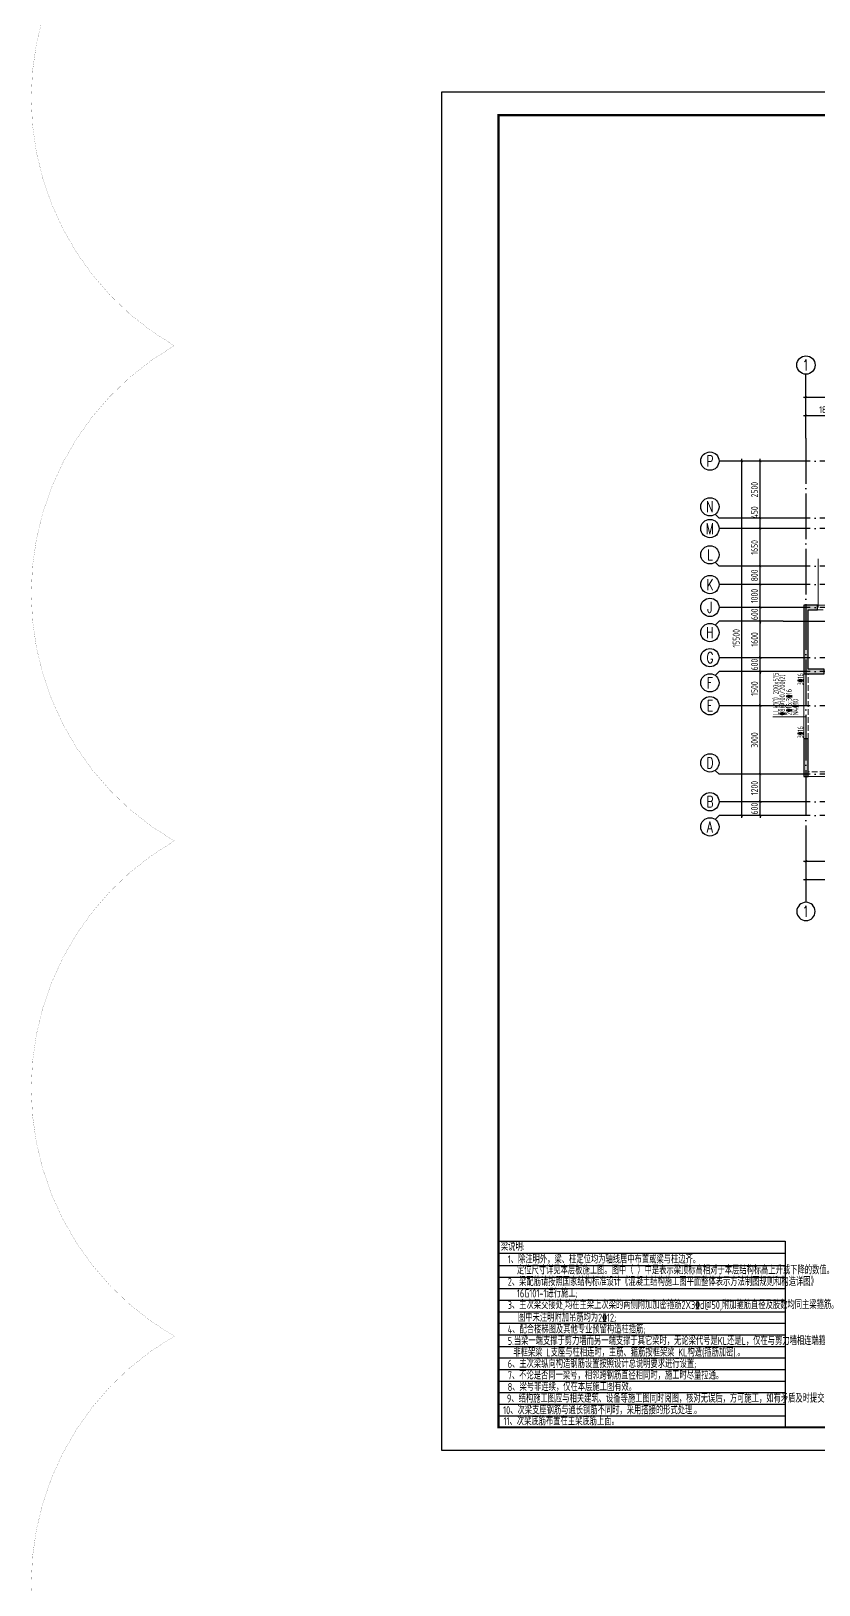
# Model space of a CAD drawing. Extents: x -668857 to 154266, y -275694 to 291306.
# Drawn here: x -143481 to -109033, y 91847 to 159815 of the extents above; entities that cross this region are included whole.
import ezdxf
from ezdxf.enums import TextEntityAlignment as Align

# ---------------------------------------------------------------- set-up
doc = ezdxf.new("R2010")
doc.units = 0
doc.header["$LTSCALE"] = 1000
doc.linetypes.add('DASH', pattern=[0.35, 0.25, -0.1])
doc.linetypes.add('DOTE', pattern=[2.42, 2, -0.2, 0.02, -0.2])
doc.layers.get('0').update_dxf_attribs({"linetype": 'CONTINUOUS'})
doc.layers.get('DEFPOINTS').update_dxf_attribs({"linetype": 'CONTINUOUS'})
for name, color, linetype in [('-TK', 7, 'CONTINUOUS'), ('A-AXIS', 1, 'CONTINUOUS'), ('A-DOTE', 10, 'DOTE'), ('AXIS_NUM', 7, 'CONTINUOUS'), ('S-L主梁线', 4, 'DASH'), ('S-L梁编号', 6, 'CONTINUOUS'), ('S-L梁配筋', 7, 'CONTINUOUS'), ('S-Q墙填充', 252, 'CONTINUOUS'), ('S-Q墙实线', 6, 'CONTINUOUS'), ('S-Y一般标注', 3, 'CONTINUOUS'), ('S-文字', 7, 'CONTINUOUS'), ('S-表格线', 54, 'CONTINUOUS')]:
    doc.layers.add(name, color=color, linetype=linetype)
doc.layers.add('审图修改', color=2, linetype='CONTINUOUS', plot=False)
doc.styles.add('TSSD_Axis', font='complex.shx', dxfattribs={"width": 0.7, "bigfont": 'hztxt.shx'})
doc.styles.add('TSSD_DIMENSION', font='Tssdeng.shx', dxfattribs={"width": 0.7, "bigfont": 'tssdchn.shx'})
doc.styles.add('TSSD_REIN', font='tssdeng.shx', dxfattribs={"width": 0.7, "height": 300, "bigfont": 'tssdchn.shx'})
doc.dimstyles.new('TSSD_100_100', dxfattribs={"dimtxt": 300, "dimasz": 100, "dimexe": 100, "dimexo": 250, "dimgap": 100, "dimtad": 1, "dimdec": 0, "dimzin": 0, "dimdsep": 46, "dimtxsty": 'TSSD_DIMENSION', "dimblk": 'ARCHTICK', "dimcen": 0, "dimdle": 100, "dimclrt": 7, "dimadec": 0, "dimazin": 0, "dimtfac": 1, "dimtdec": 0, "dimtix": 1, "dimtmove": 2, "dimatfit": 3, "dimldrblk": 'ARCHTICK', "dimfxl": 0, "dimtolj": 1, "dimtzin": 0, "dimarcsym": 0})

# ---------------------------------------------------------------- blocks, each defined once
blk = doc.blocks.new('A1')
blk.add_lwpolyline([(0, 59400), (0, 0), (84100, 0), (84100, 59400)], close=True)
at = {"const_width": 100}
blk.add_lwpolyline([(2500, 58400), (2500, 1000), (83100, 1000), (83100, 58400)], close=True, dxfattribs=at)
blk = doc.blocks.new('ts_axno')
at = {"color": 0, "linetype": 'ByBlock', "lineweight": -2}
blk.add_circle((0, 0), 0.5, dxfattribs=at)
at = {"color": 0, "linetype": 'ByBlock', "lineweight": -2, "style": 'TSSD_Axis', "width": 0.7}
blk.add_attdef('A', text='', height=0.6, dxfattribs=at).set_placement((0, 0), align=Align.MIDDLE_CENTER)
blk = doc.blocks.new('_ArchTick')
at = {"color": 0, "linetype": 'ByBlock', "const_width": 0.15}
blk.add_lwpolyline([(-0.5, -0.5), (0.5, 0.5)], dxfattribs=at)
blk = doc.blocks.new('*D77')
at = {"layer": 'DEFPOINTS', "color": 0}
for p in [(6400, 22100), (4600, 21100), (6400, 21100)]:
    blk.add_point(p, dxfattribs=at)
at = {"layer": 'S-Y一般标注', "color": 0, "lineweight": -2}
for p, q in [((4500, 22100), (6500, 22100)), ((4600, 21350), (4600, 22200)), ((6400, 21350), (6400, 22200))]:
    blk.add_line(p, q, dxfattribs=at)
at = {"layer": 'S-Y一般标注', "color": 0, "lineweight": -2, "xscale": 100, "yscale": 100, "zscale": 100, "rotation": 180}
blk.add_blockref('_ArchTick', (4600, 22100), dxfattribs=at)
at = {"layer": 'S-Y一般标注', "color": 0, "lineweight": -2, "xscale": 100, "yscale": 100, "zscale": 100}
blk.add_blockref('_ArchTick', (6400, 22100), dxfattribs=at)
at = {"layer": 'S-Y一般标注', "color": 7, "insert": (5500, 22350), "char_height": 300, "attachment_point": 5, "style": 'TSSD_DIMENSION'}
blk.add_mtext('\\A1;1800', dxfattribs=at)
blk = doc.blocks.new('*D99')
at = {"layer": 'DEFPOINTS', "color": 0}
for p in [(54600, 22900), (4600, 21100), (54600, 21100)]:
    blk.add_point(p, dxfattribs=at)
at = {"layer": 'S-Y一般标注', "color": 0, "lineweight": -2}
for p, q in [((4500, 22900), (54700, 22900)), ((4600, 21350), (4600, 23000)), ((54600, 21350), (54600, 23000))]:
    blk.add_line(p, q, dxfattribs=at)
at = {"layer": 'S-Y一般标注', "color": 0, "lineweight": -2, "xscale": 100, "yscale": 100, "zscale": 100, "rotation": 180}
blk.add_blockref('_ArchTick', (4600, 22900), dxfattribs=at)
at = {"layer": 'S-Y一般标注', "color": 0, "lineweight": -2, "xscale": 100, "yscale": 100, "zscale": 100}
blk.add_blockref('_ArchTick', (54600, 22900), dxfattribs=at)
at = {"layer": 'S-Y一般标注', "color": 7, "insert": (29600, 23150), "char_height": 300, "attachment_point": 5, "style": 'TSSD_DIMENSION'}
blk.add_mtext('\\A1;50000', dxfattribs=at)
blk = doc.blocks.new('*D100')
at = {"layer": 'DEFPOINTS', "color": 0}
for p in [(2600, 5200), (3600, 5200), (3600, 4600)]:
    blk.add_point(p, dxfattribs=at)
at = {"layer": 'S-Y一般标注', "color": 0, "lineweight": -2}
for p, q in [((3350, 5200), (2500, 5200)), ((2600, 5200), (2600, 5300)), ((2600, 4600), (2600, 5200)), ((3350, 4600), (2500, 4600)), ((2600, 4600), (2600, 4500))]:
    blk.add_line(p, q, dxfattribs=at)
at = {"layer": 'S-Y一般标注', "color": 0, "lineweight": -2, "xscale": 100, "yscale": 100, "zscale": 100}
for p, rotation in [((2600, 5200), 270), ((2600, 4600), 90)]:
    blk.add_blockref('_ArchTick', p, dxfattribs=dict(at, rotation=rotation))
at = {"layer": 'S-Y一般标注', "color": 7, "insert": (2350, 4900), "char_height": 300, "attachment_point": 5, "rotation": 90, "style": 'TSSD_DIMENSION'}
blk.add_mtext('\\A1;600', dxfattribs=at)
blk = doc.blocks.new('*D101')
at = {"layer": 'DEFPOINTS', "color": 0}
for p in [(2600, 10900), (3600, 10900), (3600, 9400)]:
    blk.add_point(p, dxfattribs=at)
at = {"layer": 'S-Y一般标注', "color": 0, "lineweight": -2}
for p, q in [((3350, 10900), (2500, 10900)), ((2600, 9300), (2600, 11000)), ((3350, 9400), (2500, 9400))]:
    blk.add_line(p, q, dxfattribs=at)
at = {"layer": 'S-Y一般标注', "color": 0, "lineweight": -2, "xscale": 100, "yscale": 100, "zscale": 100}
for p, rotation in [((2600, 10900), 90), ((2600, 9400), 270)]:
    blk.add_blockref('_ArchTick', p, dxfattribs=dict(at, rotation=rotation))
at = {"layer": 'S-Y一般标注', "color": 7, "insert": (2350, 10150), "char_height": 300, "attachment_point": 5, "rotation": 90, "style": 'TSSD_DIMENSION'}
blk.add_mtext('\\A1;1500', dxfattribs=at)
blk = doc.blocks.new('*D102')
at = {"layer": 'DEFPOINTS', "color": 0}
for p in [(2600, 11500), (3600, 11500), (3600, 10900)]:
    blk.add_point(p, dxfattribs=at)
at = {"layer": 'S-Y一般标注', "color": 0, "lineweight": -2}
for p, q in [((2600, 11500), (2600, 11600)), ((3350, 11500), (2500, 11500)), ((3350, 10900), (2500, 10900)), ((2600, 10900), (2600, 11500)), ((2600, 10900), (2600, 10800))]:
    blk.add_line(p, q, dxfattribs=at)
at = {"layer": 'S-Y一般标注', "color": 0, "lineweight": -2, "xscale": 100, "yscale": 100, "zscale": 100}
for p, rotation in [((2600, 11500), 270), ((2600, 10900), 90)]:
    blk.add_blockref('_ArchTick', p, dxfattribs=dict(at, rotation=rotation))
at = {"layer": 'S-Y一般标注', "color": 7, "insert": (2350, 11200), "char_height": 300, "attachment_point": 5, "rotation": 90, "style": 'TSSD_DIMENSION'}
blk.add_mtext('\\A1;600', dxfattribs=at)
blk = doc.blocks.new('*D103')
at = {"layer": 'DEFPOINTS', "color": 0}
for p in [(2600, 13100), (3600, 13100), (3600, 11500)]:
    blk.add_point(p, dxfattribs=at)
at = {"layer": 'S-Y一般标注', "color": 0, "lineweight": -2}
for p, q in [((3350, 13100), (2500, 13100)), ((2600, 11400), (2600, 13200)), ((3350, 11500), (2500, 11500))]:
    blk.add_line(p, q, dxfattribs=at)
at = {"layer": 'S-Y一般标注', "color": 0, "lineweight": -2, "xscale": 100, "yscale": 100, "zscale": 100}
for p, rotation in [((2600, 13100), 90), ((2600, 11500), 270)]:
    blk.add_blockref('_ArchTick', p, dxfattribs=dict(at, rotation=rotation))
at = {"layer": 'S-Y一般标注', "color": 7, "insert": (2350, 12300), "char_height": 300, "attachment_point": 5, "rotation": 90, "style": 'TSSD_DIMENSION'}
blk.add_mtext('\\A1;1600', dxfattribs=at)
blk = doc.blocks.new('*D104')
at = {"layer": 'DEFPOINTS', "color": 0}
for p in [(2600, 13700), (3600, 13700), (3600, 13100)]:
    blk.add_point(p, dxfattribs=at)
at = {"layer": 'S-Y一般标注', "color": 0, "lineweight": -2}
for p, q in [((3350, 13700), (2500, 13700)), ((2600, 13700), (2600, 13800)), ((2600, 13100), (2600, 13700)), ((3350, 13100), (2500, 13100)), ((2600, 13100), (2600, 13000))]:
    blk.add_line(p, q, dxfattribs=at)
at = {"layer": 'S-Y一般标注', "color": 0, "lineweight": -2, "xscale": 100, "yscale": 100, "zscale": 100}
for p, rotation in [((2600, 13700), 270), ((2600, 13100), 90)]:
    blk.add_blockref('_ArchTick', p, dxfattribs=dict(at, rotation=rotation))
at = {"layer": 'S-Y一般标注', "color": 7, "insert": (2350, 13400), "char_height": 300, "attachment_point": 5, "rotation": 90, "style": 'TSSD_DIMENSION'}
blk.add_mtext('\\A1;600', dxfattribs=at)
blk = doc.blocks.new('*D105')
at = {"layer": 'DEFPOINTS', "color": 0}
for p in [(2600, 14700), (3600, 14700), (3600, 13700)]:
    blk.add_point(p, dxfattribs=at)
at = {"layer": 'S-Y一般标注', "color": 0, "lineweight": -2}
for p, q in [((3350, 14700), (2500, 14700)), ((2600, 13600), (2600, 14800)), ((3350, 13700), (2500, 13700))]:
    blk.add_line(p, q, dxfattribs=at)
at = {"layer": 'S-Y一般标注', "color": 0, "lineweight": -2, "xscale": 100, "yscale": 100, "zscale": 100}
for p, rotation in [((2600, 14700), 90), ((2600, 13700), 270)]:
    blk.add_blockref('_ArchTick', p, dxfattribs=dict(at, rotation=rotation))
at = {"layer": 'S-Y一般标注', "color": 7, "insert": (2350, 14200), "char_height": 300, "attachment_point": 5, "rotation": 90, "style": 'TSSD_DIMENSION'}
blk.add_mtext('\\A1;1000', dxfattribs=at)
blk = doc.blocks.new('*D106')
at = {"layer": 'DEFPOINTS', "color": 0}
for p in [(1800, 20100), (3600, 20100), (3600, 4600)]:
    blk.add_point(p, dxfattribs=at)
at = {"layer": 'S-Y一般标注', "color": 0, "lineweight": -2}
for p, q in [((3350, 20100), (1700, 20100)), ((1800, 4500), (1800, 20200)), ((3350, 4600), (1700, 4600))]:
    blk.add_line(p, q, dxfattribs=at)
at = {"layer": 'S-Y一般标注', "color": 0, "lineweight": -2, "xscale": 100, "yscale": 100, "zscale": 100}
for p, rotation in [((1800, 20100), 90), ((1800, 4600), 270)]:
    blk.add_blockref('_ArchTick', p, dxfattribs=dict(at, rotation=rotation))
at = {"layer": 'S-Y一般标注', "color": 7, "insert": (1550, 12350), "char_height": 300, "attachment_point": 5, "rotation": 90, "style": 'TSSD_DIMENSION'}
blk.add_mtext('\\A1;15500', dxfattribs=at)
blk = doc.blocks.new('*D107')
at = {"layer": 'DEFPOINTS', "color": 0}
for p in [(2600, 15500), (3600, 15500), (3600, 14700)]:
    blk.add_point(p, dxfattribs=at)
at = {"layer": 'S-Y一般标注', "color": 0, "lineweight": -2}
for p, q in [((3350, 15500), (2500, 15500)), ((2600, 14600), (2600, 15600)), ((3350, 14700), (2500, 14700))]:
    blk.add_line(p, q, dxfattribs=at)
at = {"layer": 'S-Y一般标注', "color": 0, "lineweight": -2, "xscale": 100, "yscale": 100, "zscale": 100}
for p, rotation in [((2600, 15500), 90), ((2600, 14700), 270)]:
    blk.add_blockref('_ArchTick', p, dxfattribs=dict(at, rotation=rotation))
at = {"layer": 'S-Y一般标注', "color": 7, "insert": (2350, 15100), "char_height": 300, "attachment_point": 5, "rotation": 90, "style": 'TSSD_DIMENSION'}
blk.add_mtext('\\A1;800', dxfattribs=at)
blk = doc.blocks.new('*D108')
at = {"layer": 'DEFPOINTS', "color": 0}
for p in [(2600, 17600), (3600, 17600), (3600, 17150)]:
    blk.add_point(p, dxfattribs=at)
at = {"layer": 'S-Y一般标注', "color": 0, "lineweight": -2}
for p, q in [((2600, 17050), (2600, 17700)), ((3350, 17600), (2500, 17600)), ((3350, 17150), (2500, 17150))]:
    blk.add_line(p, q, dxfattribs=at)
at = {"layer": 'S-Y一般标注', "color": 0, "lineweight": -2, "xscale": 100, "yscale": 100, "zscale": 100}
for p, rotation in [((2600, 17600), 90), ((2600, 17150), 270)]:
    blk.add_blockref('_ArchTick', p, dxfattribs=dict(at, rotation=rotation))
at = {"layer": 'S-Y一般标注', "color": 7, "insert": (2350, 17858), "char_height": 300, "attachment_point": 5, "rotation": 90, "style": 'TSSD_DIMENSION'}
blk.add_mtext('\\A1;450', dxfattribs=at)
blk = doc.blocks.new('*D109')
at = {"layer": 'DEFPOINTS', "color": 0}
for p in [(2600, 20100), (3600, 20100), (3600, 17600)]:
    blk.add_point(p, dxfattribs=at)
at = {"layer": 'S-Y一般标注', "color": 0, "lineweight": -2}
for p, q in [((3350, 20100), (2500, 20100)), ((2600, 17500), (2600, 20200)), ((3350, 17600), (2500, 17600))]:
    blk.add_line(p, q, dxfattribs=at)
at = {"layer": 'S-Y一般标注', "color": 0, "lineweight": -2, "xscale": 100, "yscale": 100, "zscale": 100}
for p, rotation in [((2600, 20100), 90), ((2600, 17600), 270)]:
    blk.add_blockref('_ArchTick', p, dxfattribs=dict(at, rotation=rotation))
at = {"layer": 'S-Y一般标注', "color": 7, "insert": (2350, 18850), "char_height": 300, "attachment_point": 5, "rotation": 90, "style": 'TSSD_DIMENSION'}
blk.add_mtext('\\A1;2500', dxfattribs=at)
blk = doc.blocks.new('*D110')
at = {"layer": 'DEFPOINTS', "color": 0}
for p in [(2600, 6400), (3600, 6400), (3600, 5200)]:
    blk.add_point(p, dxfattribs=at)
at = {"layer": 'S-Y一般标注', "color": 0, "lineweight": -2}
for p, q in [((3350, 6400), (2500, 6400)), ((2600, 5100), (2600, 6500)), ((3350, 5200), (2500, 5200))]:
    blk.add_line(p, q, dxfattribs=at)
at = {"layer": 'S-Y一般标注', "color": 0, "lineweight": -2, "xscale": 100, "yscale": 100, "zscale": 100}
for p, rotation in [((2600, 6400), 90), ((2600, 5200), 270)]:
    blk.add_blockref('_ArchTick', p, dxfattribs=dict(at, rotation=rotation))
at = {"layer": 'S-Y一般标注', "color": 7, "insert": (2350, 5800), "char_height": 300, "attachment_point": 5, "rotation": 90, "style": 'TSSD_DIMENSION'}
blk.add_mtext('\\A1;1200', dxfattribs=at)
blk = doc.blocks.new('*D111')
at = {"layer": 'DEFPOINTS', "color": 0}
for p in [(2600, 9400), (3600, 9400), (3600, 6400)]:
    blk.add_point(p, dxfattribs=at)
at = {"layer": 'S-Y一般标注', "color": 0, "lineweight": -2}
for p, q in [((3350, 9400), (2500, 9400)), ((2600, 6300), (2600, 9500)), ((3350, 6400), (2500, 6400))]:
    blk.add_line(p, q, dxfattribs=at)
at = {"layer": 'S-Y一般标注', "color": 0, "lineweight": -2, "xscale": 100, "yscale": 100, "zscale": 100}
for p, rotation in [((2600, 9400), 90), ((2600, 6400), 270)]:
    blk.add_blockref('_ArchTick', p, dxfattribs=dict(at, rotation=rotation))
at = {"layer": 'S-Y一般标注', "color": 7, "insert": (2350, 7900), "char_height": 300, "attachment_point": 5, "rotation": 90, "style": 'TSSD_DIMENSION'}
blk.add_mtext('\\A1;3000', dxfattribs=at)
blk = doc.blocks.new('*D128')
at = {"layer": 'DEFPOINTS', "color": 0}
for p in [(4600, 3600), (54600, 3600), (54600, 1800)]:
    blk.add_point(p, dxfattribs=at)
at = {"layer": 'S-Y一般标注', "color": 0, "lineweight": -2}
for p, q in [((4600, 3350), (4600, 1700)), ((54600, 3350), (54600, 1700)), ((4500, 1800), (54700, 1800))]:
    blk.add_line(p, q, dxfattribs=at)
at = {"layer": 'S-Y一般标注', "color": 0, "lineweight": -2, "xscale": 100, "yscale": 100, "zscale": 100, "rotation": 180}
blk.add_blockref('_ArchTick', (4600, 1800), dxfattribs=at)
at = {"layer": 'S-Y一般标注', "color": 0, "lineweight": -2, "xscale": 100, "yscale": 100, "zscale": 100}
blk.add_blockref('_ArchTick', (54600, 1800), dxfattribs=at)
at = {"layer": 'S-Y一般标注', "color": 7, "insert": (29600, 2050), "char_height": 300, "attachment_point": 5, "style": 'TSSD_DIMENSION'}
blk.add_mtext('\\A1;50000', dxfattribs=at)
blk = doc.blocks.new('*D130')
at = {"layer": 'DEFPOINTS', "color": 0}
for p in [(4600, 3600), (7300, 3600), (7300, 2600)]:
    blk.add_point(p, dxfattribs=at)
at = {"layer": 'S-Y一般标注', "color": 0, "lineweight": -2}
for p, q in [((4600, 3350), (4600, 2500)), ((7300, 3350), (7300, 2500)), ((4500, 2600), (7400, 2600))]:
    blk.add_line(p, q, dxfattribs=at)
at = {"layer": 'S-Y一般标注', "color": 0, "lineweight": -2, "xscale": 100, "yscale": 100, "zscale": 100, "rotation": 180}
blk.add_blockref('_ArchTick', (4600, 2600), dxfattribs=at)
at = {"layer": 'S-Y一般标注', "color": 0, "lineweight": -2, "xscale": 100, "yscale": 100, "zscale": 100}
blk.add_blockref('_ArchTick', (7300, 2600), dxfattribs=at)
at = {"layer": 'S-Y一般标注', "color": 7, "insert": (5950, 2850), "char_height": 300, "attachment_point": 5, "style": 'TSSD_DIMENSION'}
blk.add_mtext('\\A1;2700', dxfattribs=at)
blk = doc.blocks.new('*D146')
at = {"layer": 'DEFPOINTS', "color": 0}
for p in [(2600, 17150), (3600, 17150), (3600, 15500)]:
    blk.add_point(p, dxfattribs=at)
at = {"layer": 'S-Y一般标注', "color": 0, "lineweight": -2}
for p, q in [((3350, 17150), (2500, 17150)), ((2600, 15400), (2600, 17250)), ((3350, 15500), (2500, 15500))]:
    blk.add_line(p, q, dxfattribs=at)
at = {"layer": 'S-Y一般标注', "color": 0, "lineweight": -2, "xscale": 100, "yscale": 100, "zscale": 100}
for p, rotation in [((2600, 17150), 90), ((2600, 15500), 270)]:
    blk.add_blockref('_ArchTick', p, dxfattribs=dict(at, rotation=rotation))
at = {"layer": 'S-Y一般标注', "color": 7, "insert": (2350, 16325), "char_height": 300, "attachment_point": 5, "rotation": 90, "style": 'TSSD_DIMENSION'}
blk.add_mtext('\\A1;1650', dxfattribs=at)
blk = doc.blocks.new('20210807.15313138')
at = {"layer": 'S-Q墙填充'}
h = blk.add_hatch(color=252, dxfattribs=at)
h.dxf.hatch_style = 1
h.paths.add_polyline_path([(61116, 65940), (61516, 65940), (61516, 66140), (60916, 66140), (60916, 63140), (61816, 63140), (61816, 63340), (61116, 63340)])
h = blk.add_hatch(color=252, dxfattribs=at)
h.dxf.hatch_style = 1
h.paths.add_polyline_path([(61116, 58640), (61116, 60290), (60916, 60290), (60916, 58640)])
at = {"layer": 'S-L主梁线', "linetype": 'ByBlock', "lineweight": 18}
for p, q in [((62416, 66140), (61516, 66140)), ((60916, 63140), (60916, 60290)), ((61116, 58640), (63616, 58640))]:
    blk.add_line(p, q, dxfattribs=at)
at = {"layer": 'S-L主梁线', "linetype": 'DASH', "lineweight": 18}
for p, q in [((61516, 65940), (62416, 65940)), ((61116, 60290), (61116, 63140)), ((63616, 58840), (61116, 58840))]:
    blk.add_line(p, q, dxfattribs=at)
at = {"layer": 'S-Q墙实线'}
for points in [[(61116, 65940), (61516, 65940), (61516, 66140), (60916, 66140), (60916, 63140), (61816, 63140), (61816, 63340), (61116, 63340)], [(61116, 58640), (61116, 60290), (60916, 60290), (60916, 58640)]]:
    blk.add_lwpolyline(points, close=True, dxfattribs=at)
blk = doc.blocks.new('20210726.16350016')
at = {"layer": 'A-AXIS'}
for p, q in [((4600, 21100), (4600, 23900)), ((3600, 20100), (800, 20100)), ((800, 17600), (628.4, 17771.7)), ((3600, 17600), (800, 17600)), ((3600, 17150), (800, 17150)), ((800, 15500), (628.4, 15671.7)), ((3600, 15500), (800, 15500)), ((3600, 14700), (800, 14700)), ((3600, 13700), (800, 13700)), ((800, 13100.3), (628.4, 12928.7)), ((3600, 13100.3), (800, 13100.3)), ((800, 10900), (628.4, 10728.4)), ((3600, 11500), (800, 11500)), ((3600, 10900), (800, 10900)), ((3600, 9400), (800, 9400)), ((800, 6400), (628.4, 6571.7)), ((3600, 6400), (800, 6400)), ((3600, 5200), (800, 5200)), ((800, 4600), (628.4, 4428.4)), ((3600, 4600), (800, 4600)), ((4600, 3600), (4600, 800))]:
    blk.add_line(p, q, dxfattribs=at)
at = {"layer": 'A-DOTE'}
for p, q in [((4600, 21100), (4600, 3600)), ((55600, 20100), (3600, 20100)), ((55600, 17600), (3600, 17600)), ((55600, 17150), (3600, 17150)), ((55600, 15500), (3600, 15500)), ((55600, 14700), (3600, 14700)), ((55600, 13700), (3600, 13700)), ((3600, 13100.3), (55600, 13100.3)), ((55600, 11500), (3600, 11500)), ((55600, 10900), (3600, 10900)), ((55600, 9400), (3600, 9400)), ((55600, 6400), (3600, 6400)), ((55600, 5200), (3600, 5200)), ((55600, 4600), (3600, 4600))]:
    blk.add_line(p, q, dxfattribs=at)
at = {"layer": 'A-AXIS'}
ref = blk.add_blockref('ts_axno', (4600, 24300), dxfattribs=dict(at, xscale=800, yscale=800, zscale=800))
ref.add_attrib('1', '1', dxfattribs={"layer": 'AXIS_NUM', "height": 480, "style": 'TSSD_Axis', "width": 0.7}).set_placement((4600, 24300), align=Align.MIDDLE_CENTER)
ref = blk.add_blockref('ts_axno', (400, 20100), dxfattribs=dict(at, xscale=800, yscale=800, zscale=800))
ref.add_attrib('G', 'P', dxfattribs={"layer": 'AXIS_NUM', "height": 480, "style": 'TSSD_Axis', "width": 0.7}).set_placement((400, 20100), align=Align.MIDDLE_CENTER)
ref = blk.add_blockref('ts_axno', (400, 18100), dxfattribs=dict(at, xscale=800, yscale=800, zscale=800))
ref.add_attrib('G', 'N', dxfattribs={"layer": 'AXIS_NUM', "height": 480, "style": 'TSSD_Axis', "width": 0.7}).set_placement((400, 18100), align=Align.MIDDLE_CENTER)
ref = blk.add_blockref('ts_axno', (400, 17150), dxfattribs=dict(at, xscale=800, yscale=800, zscale=800))
ref.add_attrib('G', 'M', dxfattribs={"layer": 'AXIS_NUM', "height": 480, "style": 'TSSD_Axis', "width": 0.7}).set_placement((400, 17150), align=Align.MIDDLE_CENTER)
ref = blk.add_blockref('ts_axno', (400, 16000), dxfattribs=dict(at, xscale=800, yscale=800, zscale=800))
ref.add_attrib('G', 'L', dxfattribs={"layer": 'AXIS_NUM', "height": 480, "style": 'TSSD_Axis', "width": 0.7}).set_placement((400, 16000), align=Align.MIDDLE_CENTER)
ref = blk.add_blockref('ts_axno', (400, 14700), dxfattribs=dict(at, xscale=800, yscale=800, zscale=800))
ref.add_attrib('G', 'K', dxfattribs={"layer": 'AXIS_NUM', "height": 480, "style": 'TSSD_Axis', "width": 0.7}).set_placement((400, 14700), align=Align.MIDDLE_CENTER)
ref = blk.add_blockref('ts_axno', (400, 13700), dxfattribs=dict(at, xscale=800, yscale=800, zscale=800))
ref.add_attrib('G', 'J', dxfattribs={"layer": 'AXIS_NUM', "height": 480, "style": 'TSSD_Axis', "width": 0.7}).set_placement((400, 13700), align=Align.MIDDLE_CENTER)
ref = blk.add_blockref('ts_axno', (400, 12600.3), dxfattribs=dict(at, xscale=800, yscale=800, zscale=800))
ref.add_attrib('C', 'H', dxfattribs={"layer": 'AXIS_NUM', "height": 480, "style": 'TSSD_Axis', "width": 0.7}).set_placement((400, 12600.3), align=Align.MIDDLE_CENTER)
ref = blk.add_blockref('ts_axno', (400, 11500), dxfattribs=dict(at, xscale=800, yscale=800, zscale=800))
ref.add_attrib('D', 'G', dxfattribs={"layer": 'AXIS_NUM', "height": 480, "style": 'TSSD_Axis', "width": 0.7}).set_placement((400, 11500), align=Align.MIDDLE_CENTER)
ref = blk.add_blockref('ts_axno', (400, 10400), dxfattribs=dict(at, xscale=800, yscale=800, zscale=800))
ref.add_attrib('C', 'F', dxfattribs={"layer": 'AXIS_NUM', "height": 480, "style": 'TSSD_Axis', "width": 0.7}).set_placement((400, 10400), align=Align.MIDDLE_CENTER)
ref = blk.add_blockref('ts_axno', (400, 9400), dxfattribs=dict(at, xscale=800, yscale=800, zscale=800))
ref.add_attrib('B', 'E', dxfattribs={"layer": 'AXIS_NUM', "height": 480, "style": 'TSSD_Axis', "width": 0.7}).set_placement((400, 9400), align=Align.MIDDLE_CENTER)
ref = blk.add_blockref('ts_axno', (400, 6900), dxfattribs=dict(at, xscale=800, yscale=800, zscale=800, rotation=180))
ref.add_attrib('C', 'D', dxfattribs={"layer": 'AXIS_NUM', "height": 480, "style": 'TSSD_Axis', "width": 0.7}).set_placement((400, 6900), align=Align.MIDDLE_CENTER)
ref = blk.add_blockref('ts_axno', (400, 5200), dxfattribs=dict(at, xscale=800, yscale=800, zscale=800))
ref.add_attrib('A', 'B', dxfattribs={"layer": 'AXIS_NUM', "height": 480, "style": 'TSSD_Axis', "width": 0.7}).set_placement((400, 5200), align=Align.MIDDLE_CENTER)
ref = blk.add_blockref('ts_axno', (400, 4100), dxfattribs=dict(at, xscale=800, yscale=800, zscale=800))
ref.add_attrib('F', 'A', dxfattribs={"layer": 'AXIS_NUM', "height": 480, "style": 'TSSD_Axis', "width": 0.7}).set_placement((400, 4100), align=Align.MIDDLE_CENTER)
ref = blk.add_blockref('ts_axno', (4600, 400), dxfattribs=dict(at, xscale=-800, yscale=800, zscale=800, rotation=180))
ref.add_attrib('1', '1', dxfattribs={"layer": 'AXIS_NUM', "height": 480, "style": 'TSSD_Axis', "width": 0.7}).set_placement((4600, 400), align=Align.MIDDLE_CENTER)
at = {"layer": 'S-Y一般标注'}
for base, p1, p2, picture, middle in [((54600, 22900), (4600, 21100), (54600, 21100), '*D99', (29600, 23150)), ((6400, 22100), (4600, 21100), (6400, 21100), '*D77', (5500, 22350)), ((54600, 1800), (4600, 3600), (54600, 3600), '*D128', (29600, 2050)), ((7300, 2600), (4600, 3600), (7300, 3600), '*D130', (5950, 2850))]:
    dim = blk.add_linear_dim(base=base, p1=p1, p2=p2, dimstyle='TSSD_100_100', dxfattribs=at)
    dim.commit()
    dim.dimension.update_dxf_attribs({"geometry": picture, "text_midpoint": middle})
for base, p1, p2, picture, middle in [((1800, 20100), (3600, 4600), (3600, 20100), '*D106', (1550, 12350)), ((2600, 20100), (3600, 17600), (3600, 20100), '*D109', (2350, 18850)), ((2600, 17150), (3600, 15500), (3600, 17150), '*D146', (2350, 16325)), ((2600, 15500), (3600, 14700), (3600, 15500), '*D107', (2350, 15100)), ((2600, 14700), (3600, 13700), (3600, 14700), '*D105', (2350, 14200)), ((2600, 13700), (3600, 13100.3), (3600, 13700), '*D104', (2350, 13400.2)), ((2600, 13100.3), (3600, 11500), (3600, 13100.3), '*D103', (2350, 12300.2)), ((2600, 11500), (3600, 10900), (3600, 11500), '*D102', (2350, 11200)), ((2600, 10900), (3600, 9400), (3600, 10900), '*D101', (2350, 10150)), ((2600, 9400), (3600, 6400), (3600, 9400), '*D111', (2350, 7900)), ((2600, 6400), (3600, 5200), (3600, 6400), '*D110', (2350, 5800)), ((2600, 5200), (3600, 4600), (3600, 5200), '*D100', (2350, 4900))]:
    dim = blk.add_linear_dim(base=base, p1=p1, p2=p2, angle=90, dimstyle='TSSD_100_100', dxfattribs=at)
    dim.commit()
    dim.dimension.update_dxf_attribs({"geometry": picture, "text_midpoint": middle})
dim = blk.add_linear_dim(base=(2600, 17600), p1=(3600, 17150), p2=(3600, 17600), angle=90, dimstyle='TSSD_100_100', dxfattribs=at)
dim.commit()
dim.dimension.update_dxf_attribs({"geometry": '*D108', "text_midpoint": (2350, 17858.1), "dimtype": 160})

msp = doc.modelspace()

# ---------------------------------------------------------------- linework, layer by layer
at = {"layer": 'S-L梁编号', "lineweight": 18}
for p, q in [((-109069.74, 134605.55), (-109069.74, 136737.41)), ((-109599.27, 129823.85), (-111045.93, 129823.85))]:
    msp.add_line(p, q, dxfattribs=at)
at = {"layer": 'S-表格线'}
for p, q in [((-123041.57, 106887.48), (-123041.57, 98740.98)), ((-123041.57, 106887.48), (-110502.32, 106887.48)), ((-110502.32, 106887.48), (-110502.32, 98740.98)), ((-123041.57, 106352.73), (-110502.32, 106352.73)), ((-123041.57, 105817.98), (-110502.32, 105817.98)), ((-123041.57, 105312.48), (-110502.32, 105312.48)), ((-123041.57, 104806.98), (-110502.32, 104806.98)), ((-123041.57, 104301.48), (-110502.32, 104301.48)), ((-123041.57, 103795.98), (-110502.32, 103795.98)), ((-123041.57, 103290.48), (-110502.32, 103290.48)), ((-123041.57, 102784.98), (-110502.32, 102784.98)), ((-123041.57, 102279.48), (-110502.32, 102279.48)), ((-123041.57, 101773.98), (-110502.32, 101773.98)), ((-123041.57, 101268.48), (-110502.32, 101268.48)), ((-123041.57, 100762.98), (-110502.32, 100762.98)), ((-123041.57, 100257.48), (-110502.32, 100257.48)), ((-123041.57, 99751.98), (-110502.32, 99751.98)), ((-123041.57, 99246.48), (-110502.32, 99246.48)), ((-123041.57, 98740.98), (-110502.32, 98740.98))]:
    msp.add_line(p, q, dxfattribs=at)
at = {"layer": '审图修改', "const_width": 5}
msp.add_lwpolyline([(-137220.93, 16079.09, -0.57735027), (-137220.93, 37741.36, -0.57735027), (-137220.93, 59403.64, -0.57735027), (-137220.93, 81065.92, -0.57735027), (-137220.93, 102728.19, -0.57735027), (-137220.93, 124390.47, -0.57735027), (-137220.93, 146052.75, -0.57735027), (-137220.93, 167715.02, -0.57735027), (-137220.93, 189377.3, -0.57735027), (-137220.93, 211039.58, -0.57735027), (-137220.93, 232701.85, -0.57735027), (-137220.93, 232701.85, -0.57735027)], format="xyb", dxfattribs=at)

# ---------------------------------------------------------------- block references
at = {"layer": '-TK'}
msp.add_blockref('A1', (-125541.57, 97740.98), dxfattribs=at)
at = {"layer": 'A-DOTE'}
msp.add_blockref('20210726.16350016', (-114199.28, 120905.5), dxfattribs=at)
at = {"layer": 'S-Q墙填充'}
msp.add_blockref('20210807.15313138', (-170614.93, 68566), dxfattribs=at)

# ---------------------------------------------------------------- texts
at = {"layer": 'S-L梁编号', "color": 6, "style": 'TSSD_REIN', "width": 0.7}
msp.add_text('LLk1(1) 200x515', height=250, rotation=90, dxfattribs=at).set_placement((-110795.93, 129886.35))
at = {"layer": 'S-L梁配筋', "color": 7, "style": 'TSSD_REIN', "width": 0.7}
for s, p in [('%%1328@100/200(2)', (-110508.43, 129886.35)), ('3%%13216', (-109716.82, 131191.19)), ('2%%13216;3%%13216', (-110220.93, 129886.35)), ('N4%%13210', (-109933.43, 129886.35)), ('3%%13216', (-109716.82, 128873.2))]:
    msp.add_text(s, height=250, rotation=90, dxfattribs=at).set_placement(p)
at = {"layer": 'S-文字', "style": 'TSSD_REIN', "width": 0.7}
for s, p in [('梁说明:  ', (-122938.48, 106467.71)), ('1、除注明外，梁、柱定位均为轴线居中布置或梁与柱边齐。', (-122638.63, 105912.3)), ('定位尺寸详见本层板施工图。图中（ ）中是表示梁顶标高相对于本层结构标高上升或下降的数值。', (-122235.85, 105436.05)), ('2、梁配筋请按照国家结构标准设计《混凝土结构施工图平面整体表示方法制图规则和构造详图》', (-122638.63, 104930.55)), ('16G101-1进行施工;', (-122235.62, 104425.05)), ('3、主次梁交接处,均在主梁上次梁的两侧附加加密箍筋2X3\x84d@50,附加箍筋直径及肢数均同主梁箍筋。', (-122638.63, 103919.55)), ('图中未注明附加吊筋均为2%%13212;', (-122190.99, 103362.71)), ('4、配合楼梯图及其他专业预留构造柱插筋;', (-122638.63, 102851.8)), ('5.当梁一端支撑于剪力墙而另一端支撑于其它梁时，无论梁代号是KL还是L，仅在与剪力墙相连端箍筋加密。', (-122638.63, 102346.3)), ('非框架梁 L支座与柱相连时，主筋、箍筋按框架梁 KL构造(箍筋加密).。', (-122391.52, 101842.61)), ('6、主次梁纵向构造钢筋设置按照设计总说明要求进行设置;', (-122638.63, 101343.8)), ('7、不论是否同一梁号，相邻跨钢筋直径相同时，施工时尽量拉通。', (-122638.63, 100838.3)), ('8、梁号非连续，仅在本层施工图有效。', (-122638.63, 100332.8)), ('9、结构施工图应与相关建筑、设备等施工图同时阅图，核对无误后，方可施工，如有矛盾及时提交设计单位复核。', (-122674.34, 99827.3)), ('10、次梁支座钢筋与通长钢筋不同时，采用搭接的形式处理.。', (-122840.29, 99316.02)), ('11、次梁底筋布置在主梁底筋上面。', (-122821.6, 98835.08))]:
    msp.add_text(s, height=350, dxfattribs=at).set_placement(p)

doc.saveas('drawing.dxf')
